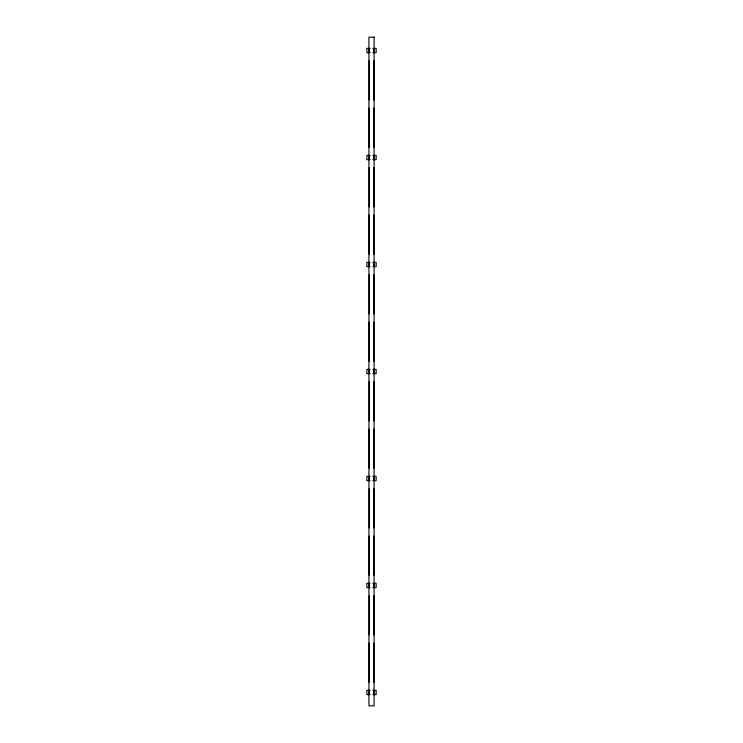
<?xml version="1.0" encoding="UTF-8"?>
<svg xmlns="http://www.w3.org/2000/svg" width="743" height="743" viewBox="0 0 743 743"><rect width="100%" height="100%" fill="white"/><g stroke="black" fill="none" stroke-linecap="round" stroke-linejoin="round"><path stroke-width="1.11" d="M369.67 48.694L368.918 50.515L369.67 52.344M373.33 52.344L374.082 50.515L373.33 48.694M369.67 155.686L368.918 157.507L369.67 159.336M373.33 159.336L374.082 157.507L373.33 155.686M369.67 262.678L368.918 264.499L369.67 266.328M373.33 266.328L374.082 264.499L373.33 262.678M369.67 369.67L368.918 371.491L369.67 373.32M373.33 373.32L374.082 371.491L373.33 369.67M369.67 476.662L368.918 478.483L369.67 480.312M373.33 480.312L374.082 478.483L373.33 476.662M369.67 583.654L368.918 585.475L369.67 587.304M373.33 587.304L374.082 585.475L373.33 583.654M369.689 690.656L368.937 692.485L369.689 694.306M373.348 694.306L374.101 692.485L373.348 690.656M370.051 48.36L366.856 48.36L366.856 52.688L370.051 52.688M372.949 48.36L376.144 48.36L376.144 52.688L372.949 52.688M370.051 155.352L366.856 155.352L366.856 159.68L370.051 159.68M372.949 155.352L376.144 155.352L376.144 159.68L372.949 159.68M370.051 262.344L366.856 262.344L366.856 266.672L370.051 266.672M372.949 262.344L376.144 262.344L376.144 266.672L372.949 266.672M370.051 369.336L366.856 369.336L366.856 373.664L370.051 373.664M372.949 369.336L376.144 369.336L376.144 373.664L372.949 373.664M370.051 476.328L366.856 476.328L366.856 480.656L370.051 480.656M372.949 476.328L376.144 476.328L376.144 480.656L372.949 480.656M370.051 583.32L366.856 583.32L366.856 587.648L370.051 587.648M372.949 583.32L376.144 583.32L376.144 587.648L372.949 587.648M370.051 690.312L366.856 690.312L366.856 694.64L370.051 694.64M372.949 690.312L376.144 690.312L376.144 694.64L372.949 694.64M373.794 60.712L373.794 99.971M373.794 167.704L373.794 206.963M373.794 274.696L373.794 313.955M373.794 381.688L373.794 420.947M373.794 488.68L373.794 527.939M373.794 595.672L373.794 634.931M373.748 108.069L373.748 147.328M373.748 215.061L373.748 254.32M373.748 322.053L373.748 361.312M373.748 429.045L373.748 468.304M373.748 536.037L373.748 575.296M373.748 643.029L373.748 682.288M369.271 60.712L369.271 99.971M369.225 108.069L369.225 147.328M369.271 167.704L369.271 206.963M369.225 215.061L369.225 254.32M369.271 274.696L369.271 313.955M369.225 322.053L369.225 361.312M369.271 381.688L369.271 420.947M369.225 429.045L369.225 468.304M369.271 488.68L369.271 527.939M369.225 536.037L369.225 575.296M369.271 595.672L369.271 634.931M369.225 643.029L369.225 682.288M374.101 37.15L368.918 37.15L368.937 705.85L374.101 705.85L374.101 37.15"/></g></svg>
